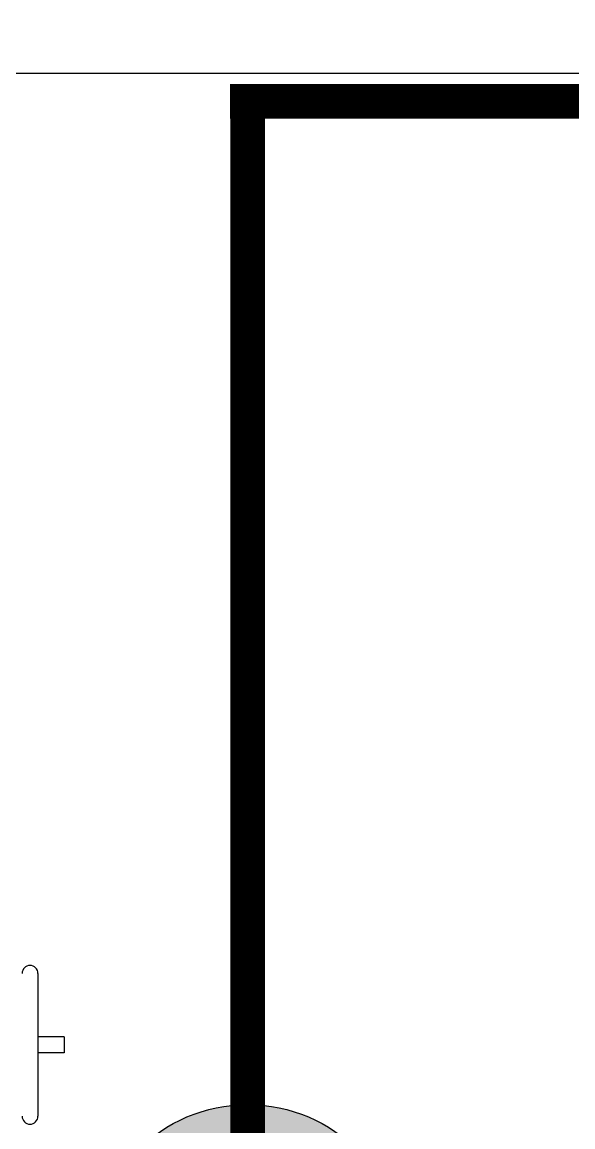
# Model space of a CAD drawing. Header units: inches. Extents: x 517790 to 538444, y 301815 to 302461.
# Drawn here: x 517879.857 to 517881.356, y 302345.981 to 302348.987 of the extents above; entities that cross this region are included whole.
import ezdxf

# ---------------------------------------------------------------- set-up
doc = ezdxf.new("R2010")
doc.units = ezdxf.units.IN
doc.header["$MEASUREMENT"] = 0
doc.linetypes.add('BLAST PROOF PARTITION-EMBED 1_DWG$0$DIVIDE2', pattern=[0.625, 0.25, -0.125, 0, -0.125, 0, -0.125])
doc.layers.add('Layout', color=6, linetype='Continuous', lineweight=15)
for name, color, linetype in [('电气-接地设计-接地线', 3, '接地线'), ('硅胶总平面底图 工艺装置区', 253, 'Continuous'), ('硅胶总平面底图0804', 253, 'Continuous')]:
    doc.layers.add(name, color=color, linetype=linetype)
doc.styles.add('EESLTYPE', font='TXT.shx')
doc.linetypes.add('接地线', pattern='A,500,["/",EESLTYPE,S=200,R=0,X=0,Y=-100],-200,60,-200', length=960)

# ---------------------------------------------------------------- blocks, each defined once
blk = doc.blocks.new('PTJD2')
at = {"linetype": 'Continuous'}
blk.add_hatch(color=0, dxfattribs=at).paths.add_polyline_path([(150, 0, 1), (-150, 0, 1)])
at = {"color": 0, "linetype": 'Continuous'}
blk.add_circle((0, 0), 150, dxfattribs=at)

msp = doc.modelspace()

# ---------------------------------------------------------------- linework, layer by layer
at = {"layer": 'Layout', "color": 9, "lineweight": -3}
msp.add_arc((517880.4843, 302346.4435), 10.9625, 86.22389, 180, dxfattribs=at)
at = {"layer": '电气-接地设计-接地线', "color": 1, "linetype": '接地线', "ltscale": 0.005, "const_width": 0.0944}
for points in [[(517880.4229, 302348.7714), (517892.3704, 302348.7714)], [(517880.4709, 302348.7714), (517880.4709, 302325.0589)]]:
    msp.add_lwpolyline(points, dxfattribs=at)
at = {"layer": '硅胶总平面底图 工艺装置区', "linetype": 'BLAST PROOF PARTITION-EMBED 1_DWG$0$DIVIDE2', "lineweight": -3, "ltscale": 400}
msp.add_line((517875.7208, 302348.8476), (517896.8661, 302348.8476), dxfattribs=at)
at = {"layer": '硅胶总平面底图 工艺装置区', "color": 253, "linetype": 'Continuous', "lineweight": 20}
msp.add_line((517877.9678, 302348.8476), (517881.4515, 302348.8476), dxfattribs=at)
at = {"layer": '硅胶总平面底图 工艺装置区', "color": 253, "linetype": 'Continuous', "lineweight": -3}
for p, q in [((517879.9001, 302346.3987), (517879.9001, 302346.0102)), ((517879.9711, 302346.226), (517879.9001, 302346.226)), ((517879.9711, 302346.226), (517879.9711, 302346.1829)), ((517879.9711, 302346.1829), (517879.9001, 302346.1829))]:
    msp.add_line(p, q, dxfattribs=at)
for centre, start, end in [((517879.8785, 302346.3987), 0, 180), ((517879.8785, 302346.0102), 180, 0)]:
    msp.add_arc(centre, 0.0216, start, end, dxfattribs=at)
at = {"layer": '硅胶总平面底图0804', "color": 253, "linetype": 'Continuous', "lineweight": 20}
msp.add_line((517896.8661, 302348.8476), (517875.7205, 302348.8476), dxfattribs=at)

# ---------------------------------------------------------------- block references
at = {"layer": '电气-接地设计-接地线', "color": 1, "xscale": 0.002831987834461186, "yscale": 0.002831987834461186, "zscale": 0.000943995944820395}
msp.add_blockref('PTJD2', (517880.4709, 302345.6168), dxfattribs=at)

doc.saveas('drawing.dxf')
